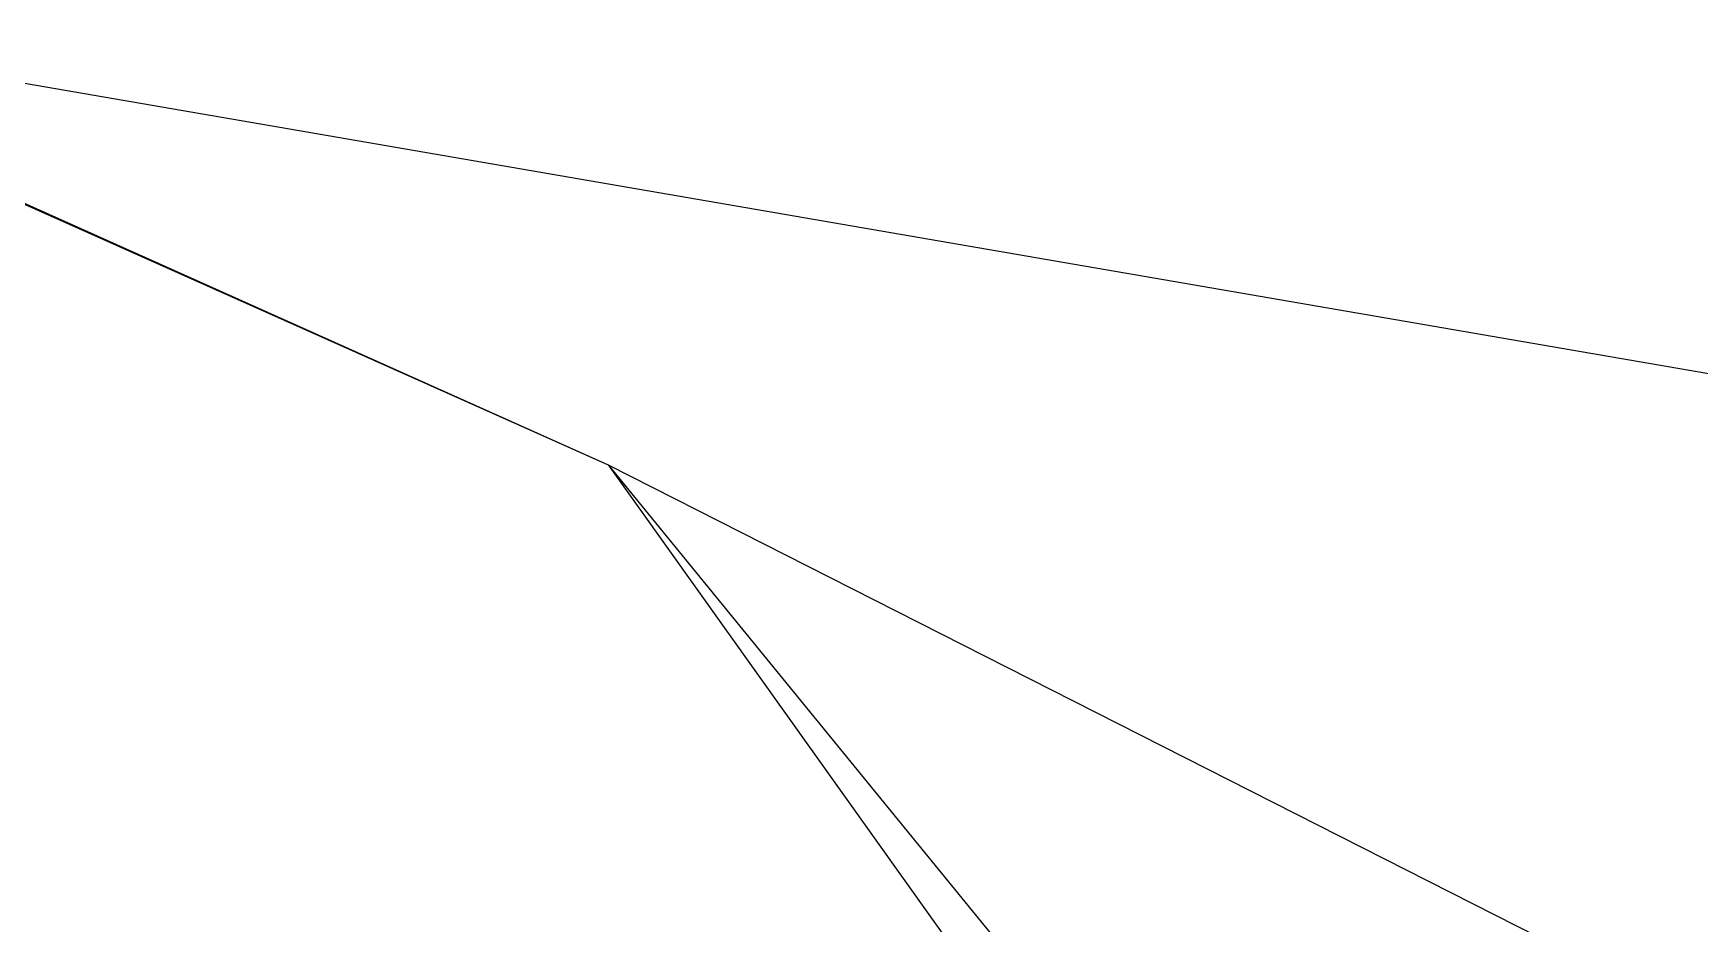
# Model space of a CAD drawing. Header units: metres. Extents: x -2743 to 126, y 13385 to 13916.
# Drawn here: x -1863.90776 to -1863.88528, y 13633.0038 to 13633.01582 of the extents above; entities that cross this region are included whole.
import ezdxf

# ---------------------------------------------------------------- set-up
doc = ezdxf.new("R2010")
doc.units = ezdxf.units.M
for name, color, linetype in [('link-улица Берзарина_Покрытия — Новые$0$ДВ_ПП_Тип2_Р_покрытия_ПЧ_Местные', 7, 'Continuous'), ('output[1-12]_3_ДЖКХ-24_03233tp$0$Горизонтали', 7, 'Continuous'), ('output[1-12]_3_ДЖКХ-24_03233tp$0$Граница улицы', 7, 'Continuous'), ('output[1-12]_3_ДЖКХ-24_03233up$0$Водопровод', 7, 'Continuous')]:
    doc.layers.add(name, color=color, linetype=linetype)

msp = doc.modelspace()

# ---------------------------------------------------------------- linework, layer by layer
at = {"layer": 'link-улица Берзарина_Покрытия — Новые$0$ДВ_ПП_Тип2_Р_покрытия_ПЧ_Местные'}
msp.add_lwpolyline([(-1875.119269, 13638.391567), (-1864.325949, 13633.20073), (-1863.9, 13633.01), (-1863.884681, 13632.98851), (-1863.37246, 13632.742168), (-1860.542841, 13631.288052), (-1857.662501, 13629.939735), (-1854.734404, 13628.698537), (-1851.761517, 13627.56578), (-1850.912672, 13627.265151), (-1850.060757, 13626.973409), (-1849.205843, 13626.690579), (-1848.347999, 13626.416684), (-1847.881224, 13626.313051), (-1846.48109, 13626.002196)], dxfattribs=at)
at = {"layer": 'output[1-12]_3_ДЖКХ-24_03233tp$0$Горизонтали'}
msp.add_circle((-1863.9, 13633.01), 0.25, dxfattribs=at)
at = {"layer": 'output[1-12]_3_ДЖКХ-24_03233tp$0$Граница улицы'}
for points in [[(-1864.457921, 13633.258989), (-1863.9, 13633.01), (-1863.818292, 13632.968517)], [(-1863.9, 13633.01), (-1863.767937, 13632.848042), (-1863.670774, 13632.718475)]]:
    msp.add_lwpolyline(points, dxfattribs=at)
at = {"layer": 'output[1-12]_3_ДЖКХ-24_03233up$0$Водопровод'}
msp.add_lwpolyline([(-1867.152365, 13633.574823), (-1859.930483, 13632.329054)], dxfattribs=at)

doc.saveas('drawing.dxf')
